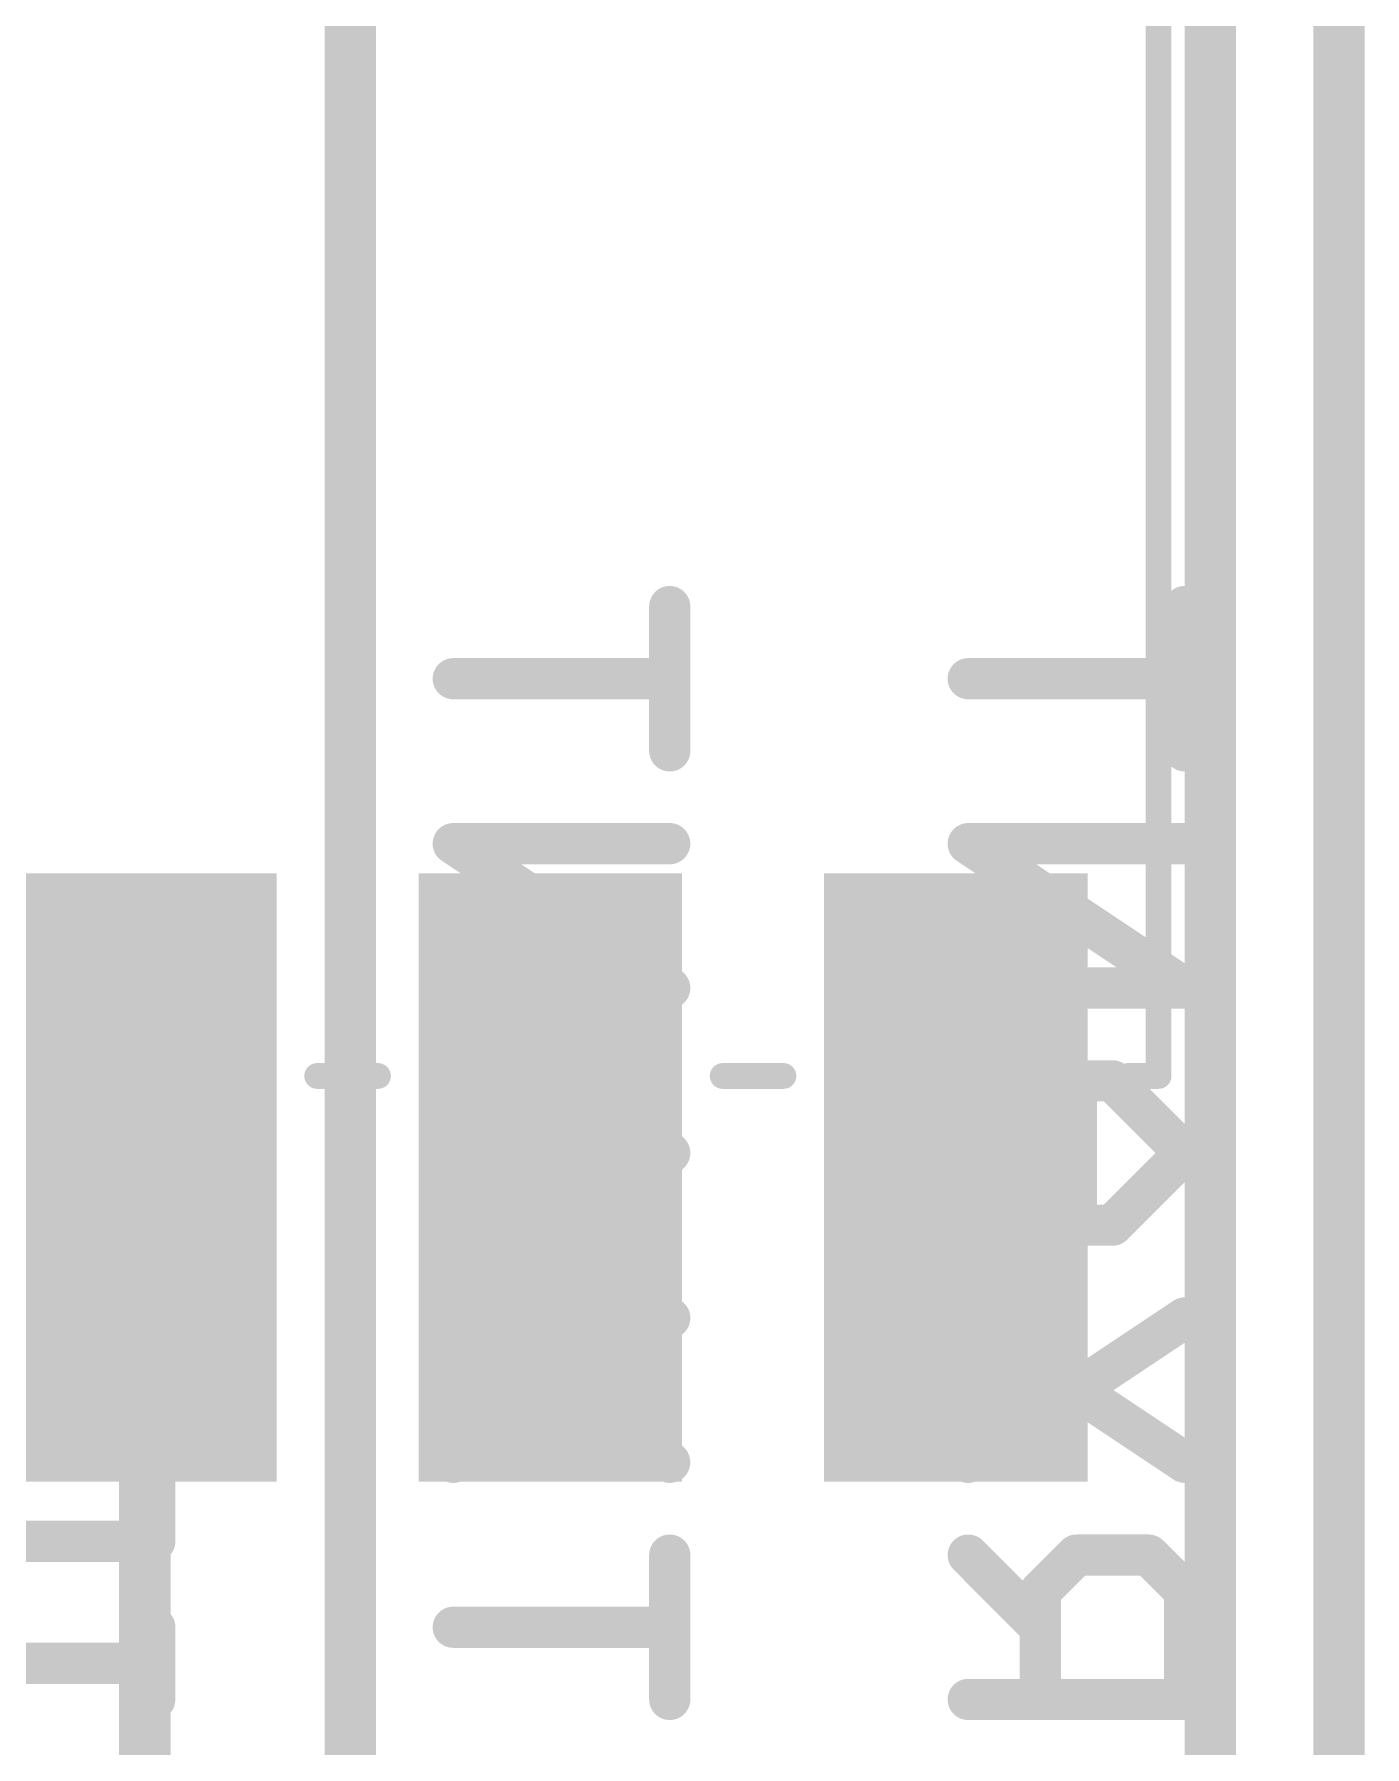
# Model space of a CAD drawing. Extents: x -0.1 to 20.3, y -11.4 to 28.1.
# Drawn here: x 11.34 to 17.91, y 2.66 to 11.11 of the extents above; entities that cross this region are included whole.
import ezdxf

# ---------------------------------------------------------------- set-up
doc = ezdxf.new("R2010")
doc.units = 0
for name, color, linetype in [('1', 12, 'CONTINUOUS'), ('16', 132, 'CONTINUOUS'), ('20', 53, 'CONTINUOUS'), ('21', 41, 'CONTINUOUS'), ('22', 40, 'CONTINUOUS')]:
    doc.layers.add(name, color=color, linetype=linetype)

# ---------------------------------------------------------------- blocks, each defined once
blk = doc.blocks.new('RECT')
blk.add_solid([(-0.5, -0.5), (0.5, -0.5), (-0.5, 0.5), (0.5, 0.5)])

msp = doc.modelspace()

# ---------------------------------------------------------------- linework, layer by layer
at = {"layer": '1', "const_width": 0.254}
for points in [[(17.78, 0), (17.78, 20.32)], [(12.9032, 2.3368), (12.9032, 15.0368)], [(17.145, 1.905), (17.145, 14.605)], [(11.89, 1.73), (11.89, 5.47)]]:
    msp.add_lwpolyline(points, dxfattribs=at)
at = {"layer": '1', "const_width": 0.127}
msp.add_lwpolyline([(11.9535, 5.47, 1), (11.8265, 5.47)], format="xyb", dxfattribs=at)
at = {"layer": '16', "const_width": 0.254}
msp.add_lwpolyline([(17.78, 0), (17.78, 20.32)], dxfattribs=at)
at = {"layer": '20', "const_width": 0.2032}
msp.add_lwpolyline([(17.78, 27.94), (17.78, 0)], dxfattribs=at)
at = {"layer": '21', "const_width": 0.127}
for points in [[(16.89, 21.97), (16.89, 5.97)], [(13.04, 5.97), (12.74, 5.97)], [(15.04, 5.97), (14.74, 5.97)], [(16.89, 5.97), (16.7386, 5.97)]]:
    msp.add_lwpolyline(points, dxfattribs=at)
at = {"layer": '21', "const_width": 0.0635}
for points in [[(12.74, 6.0018, 1), (12.74, 5.9383)], [(13.04, 5.9383, 1), (13.04, 6.0018)], [(14.74, 6.0018, 1), (14.74, 5.9383)], [(15.04, 5.9383, 1), (15.04, 6.0018)], [(16.7386, 6.0018, 1), (16.7386, 5.9383)], [(16.8583, 5.97, 1), (16.9217, 5.97)], [(16.89, 5.9383, 1), (16.89, 6.0018)]]:
    msp.add_lwpolyline(points, format="xyb", dxfattribs=at)
at = {"layer": '22', "const_width": 0.2032}
for points in [[(14.4789, 7.5732), (14.4789, 8.285)], [(17.0189, 7.5732), (17.0189, 8.285)], [(13.4112, 7.9291), (14.4789, 7.9291)], [(15.9512, 7.9291), (17.0189, 7.9291)], [(14.4789, 6.4038), (13.4112, 7.1156)], [(13.4112, 7.1156), (14.4789, 7.1156)], [(17.0189, 6.4038), (15.9512, 7.1156)], [(15.9512, 7.1156), (17.0189, 7.1156)], [(13.4112, 6.4038), (14.4789, 6.4038)], [(15.9512, 6.4038), (17.0189, 6.4038)], [(14.123, 5.9462), (13.4112, 5.9462)], [(13.9451, 5.2344), (13.9451, 5.9462)], [(14.4789, 5.5903), (14.123, 5.9462)], [(16.663, 5.9462), (15.9512, 5.9462)], [(16.4851, 5.2344), (16.4851, 5.9462)], [(17.0189, 5.5903), (16.663, 5.9462)], [(14.123, 5.2344), (14.4789, 5.5903)], [(16.663, 5.2344), (17.0189, 5.5903)], [(11.761, 5.5564), (11.0492, 5.5564)], [(11.9389, 5.3784), (11.761, 5.5564)], [(11.9389, 5.0225), (11.9389, 5.3784)], [(13.4112, 5.2344), (14.123, 5.2344)], [(15.9512, 5.2344), (16.663, 5.2344)], [(11.761, 4.8446), (11.9389, 5.0225)], [(11.0492, 4.8446), (11.761, 4.8446)], [(14.4789, 4.065), (13.4112, 4.7768)], [(14.4789, 4.7768), (13.4112, 4.065)], [(17.0189, 4.065), (15.9512, 4.7768)], [(17.0189, 4.7768), (15.9512, 4.065)], [(11.4051, 4.387), (11.2271, 4.2091)], [(11.761, 4.387), (11.4051, 4.387)], [(11.9389, 4.2091), (11.761, 4.387)], [(11.9389, 3.6752), (11.9389, 4.2091)], [(10.8712, 3.6752), (11.9389, 3.6752)], [(14.4789, 2.8956), (14.4789, 3.6074)], [(16.3071, 3.2515), (15.9512, 3.6074)], [(16.4851, 3.6074), (16.3071, 3.4295)], [(16.841, 3.6074), (16.4851, 3.6074)], [(17.0189, 3.4295), (16.841, 3.6074)], [(16.3071, 3.4295), (16.3071, 2.8956)], [(17.0189, 2.8956), (17.0189, 3.4295)], [(11.9389, 2.8956), (11.9389, 3.2515)], [(13.4112, 3.2515), (14.4789, 3.2515)], [(10.8712, 3.0736), (11.9389, 3.0736)], [(15.9512, 2.8956), (17.0189, 2.8956)]]:
    msp.add_lwpolyline(points, dxfattribs=at)
at = {"layer": '22', "const_width": 0.1016}
for points in [[(14.5297, 8.285, 1), (14.4281, 8.285)], [(17.0697, 8.285, 1), (16.9681, 8.285)], [(13.4112, 7.9799, 1), (13.4112, 7.8783)], [(14.4789, 7.8783, 1), (14.4789, 7.9799)], [(15.9512, 7.9799, 1), (15.9512, 7.8783)], [(17.0189, 7.8783, 1), (17.0189, 7.9799)], [(14.4281, 7.5732, 1), (14.5297, 7.5732)], [(16.9681, 7.5732, 1), (17.0697, 7.5732)], [(13.4394, 7.1579, 1), (13.383, 7.0733)], [(13.4112, 7.1664, 1), (13.4112, 7.0648)], [(14.4789, 7.0648, 1), (14.4789, 7.1664)], [(15.9794, 7.1579, 1), (15.923, 7.0733)], [(15.9512, 7.1664, 1), (15.9512, 7.0648)], [(17.0189, 7.0648, 1), (17.0189, 7.1664)], [(13.4112, 6.4546, 1), (13.4112, 6.353)], [(14.4789, 6.353, 1), (14.4789, 6.4546)], [(15.9512, 6.4546, 1), (15.9512, 6.353)], [(17.0189, 6.353, 1), (17.0189, 6.4546)], [(14.4507, 6.3615, 1), (14.5071, 6.4461)], [(16.9907, 6.3615, 1), (17.0471, 6.4461)], [(13.4112, 5.997, 1), (13.4112, 5.8954)], [(13.9959, 5.9462, 1), (13.8943, 5.9462)], [(14.1589, 5.9821, 1), (14.0871, 5.9103)], [(14.123, 5.8954, 1), (14.123, 5.997)], [(15.9512, 5.997, 1), (15.9512, 5.8954)], [(16.5359, 5.9462, 1), (16.4343, 5.9462)], [(16.6989, 5.9821, 1), (16.6271, 5.9103)], [(16.663, 5.8954, 1), (16.663, 5.997)], [(11.7969, 5.5923, 1), (11.725, 5.5205)], [(14.5148, 5.5544, 1), (14.443, 5.6262)], [(14.443, 5.5544, 1), (14.5148, 5.6262)], [(17.0548, 5.5544, 1), (16.983, 5.6262)], [(16.983, 5.5544, 1), (17.0548, 5.6262)], [(11.761, 5.5056, 1), (11.761, 5.6072)], [(11.9897, 5.3784, 1), (11.8881, 5.3784)], [(11.903, 5.3425, 1), (11.9748, 5.4144)], [(13.4112, 5.2852, 1), (13.4112, 5.1836)], [(14.0871, 5.2703, 1), (14.1589, 5.1985)], [(14.123, 5.1836, 1), (14.123, 5.2852)], [(15.9512, 5.2852, 1), (15.9512, 5.1836)], [(16.6271, 5.2703, 1), (16.6989, 5.1985)], [(16.663, 5.1836, 1), (16.663, 5.2852)], [(13.8943, 5.2344, 1), (13.9959, 5.2344)], [(16.4343, 5.2344, 1), (16.5359, 5.2344)], [(11.8881, 5.0225, 1), (11.9897, 5.0225)], [(11.9748, 4.9866, 1), (11.903, 5.0585)], [(11.725, 4.8805, 1), (11.7969, 4.8087)], [(11.761, 4.7938, 1), (11.761, 4.8954)], [(13.4394, 4.8191, 1), (13.383, 4.7345)], [(14.5071, 4.7345, 1), (14.4507, 4.8191)], [(15.9794, 4.8191, 1), (15.923, 4.7345)], [(17.0471, 4.7345, 1), (16.9907, 4.8191)], [(11.4051, 4.4378, 1), (11.4051, 4.3362)], [(11.441, 4.3511, 1), (11.3691, 4.4229)], [(11.7969, 4.4229, 1), (11.725, 4.3511)], [(11.761, 4.3362, 1), (11.761, 4.4378)], [(11.9897, 4.2091, 1), (11.8881, 4.2091)], [(11.903, 4.1731, 1), (11.9748, 4.245)], [(13.383, 4.1073, 1), (13.4394, 4.0227)], [(14.4507, 4.0227, 1), (14.5071, 4.1073)], [(15.923, 4.1073, 1), (15.9794, 4.0227)], [(16.9907, 4.0227, 1), (17.0471, 4.1073)], [(11.8881, 3.6752, 1), (11.9897, 3.6752)], [(11.9389, 3.6244, 1), (11.9389, 3.726)], [(14.5297, 3.6074, 1), (14.4281, 3.6074)], [(15.9871, 3.6433, 1), (15.9153, 3.5715)], [(16.4851, 3.6582, 1), (16.4851, 3.5566)], [(16.521, 3.5715, 1), (16.4491, 3.6433)], [(16.8769, 3.6433, 1), (16.805, 3.5715)], [(16.841, 3.5566, 1), (16.841, 3.6582)], [(16.3579, 3.4295, 1), (16.2563, 3.4295)], [(16.2712, 3.4654, 1), (16.343, 3.3935)], [(17.0697, 3.4295, 1), (16.9681, 3.4295)], [(16.983, 3.3935, 1), (17.0548, 3.4654)], [(11.9897, 3.2515, 1), (11.8881, 3.2515)], [(13.4112, 3.3023, 1), (13.4112, 3.2007)], [(14.4789, 3.2007, 1), (14.4789, 3.3023)], [(16.2712, 3.2156, 1), (16.343, 3.2874)], [(11.9389, 3.0227, 1), (11.9389, 3.1244)], [(15.9512, 2.9464, 1), (15.9512, 2.8448)], [(17.0189, 2.8448, 1), (17.0189, 2.9464)], [(11.8881, 2.8956, 1), (11.9897, 2.8956)], [(14.4281, 2.8956, 1), (14.5297, 2.8956)], [(16.2563, 2.8956, 1), (16.3579, 2.8956)], [(16.9681, 2.8956, 1), (17.0697, 2.8956)]]:
    msp.add_lwpolyline(points, format="xyb", dxfattribs=at)

# ---------------------------------------------------------------- block references
at = {"layer": '1', "xscale": 1.3, "yscale": 3}
for p in [(11.89, 5.47), (13.89, 5.47), (15.89, 5.47)]:
    msp.add_blockref('RECT', p, dxfattribs=at)

doc.saveas('drawing.dxf')
